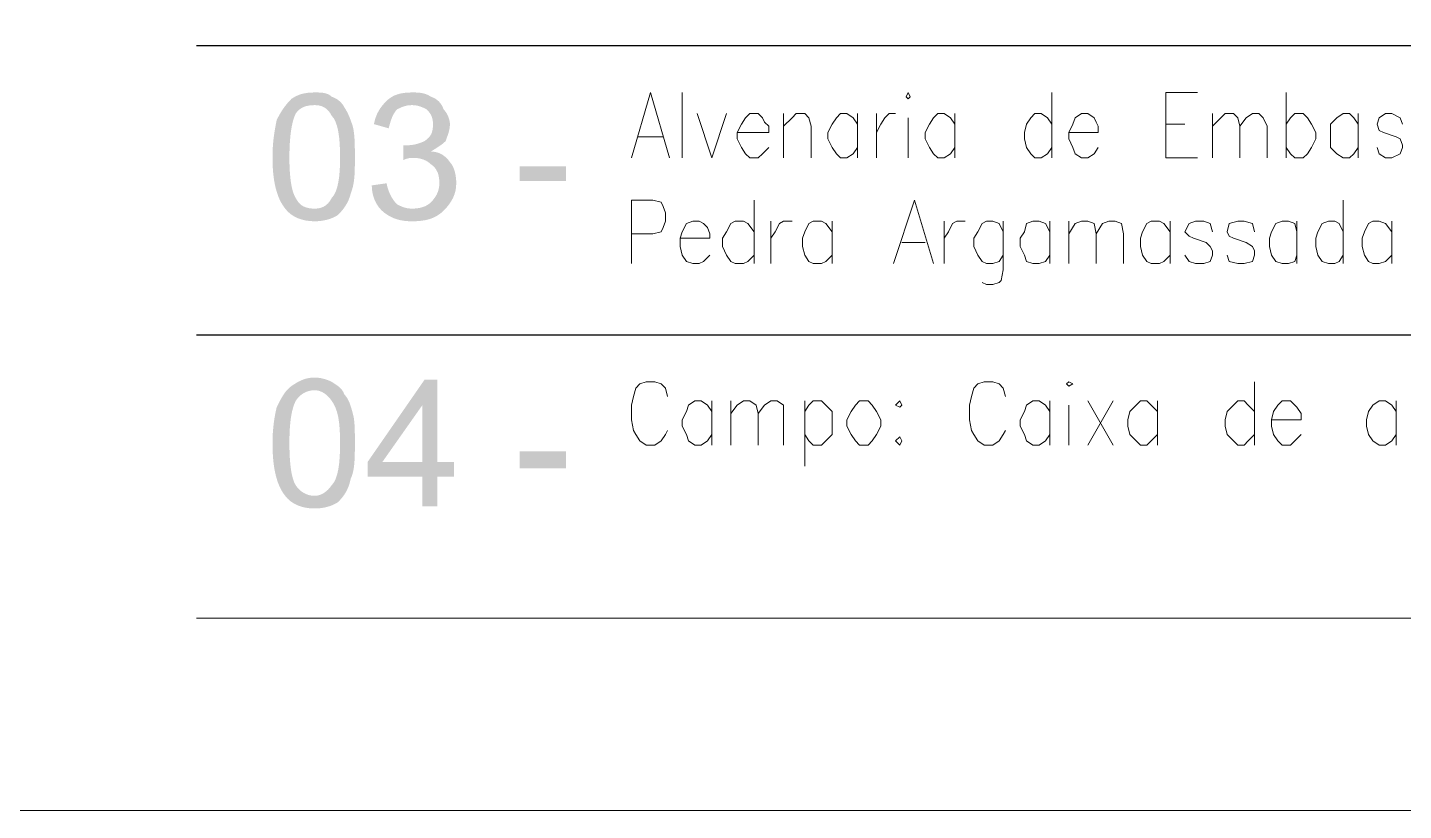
# Model space of a CAD drawing. Header units: millimetres. Extents: x 2928 to 3112, y 1220 to 1280.
# Drawn here: x 3093.924 to 3096.079, y 1247.587 to 1248.814 of the extents above; entities that cross this region are included whole.
import ezdxf

# ---------------------------------------------------------------- set-up
doc = ezdxf.new("R2010")
doc.units = ezdxf.units.MM

msp = doc.modelspace()

# ---------------------------------------------------------------- hatches: boundary and pattern name
at = {"true_color": 0x000007}
h = msp.add_hatch(color=7, dxfattribs=at)
edge = h.paths.add_edge_path()
edge.add_spline(control_points=[(3094.30775, 1248.60949), (3094.30775, 1248.63595), (3094.31106, 1248.65249), (3094.31437, 1248.66903), (3094.31437, 1248.66903), (3094.32098, 1248.68226), (3094.3276, 1248.69219), (3094.33752, 1248.70211), (3094.33752, 1248.70211), (3094.34745, 1248.70873), (3094.35737, 1248.71204), (3094.37391, 1248.71204), (3094.37391, 1248.71204), (3094.38384, 1248.71204), (3094.39376, 1248.71204), (3094.40038, 1248.70542), (3094.40038, 1248.70542), (3094.4103, 1248.70211), (3094.41692, 1248.6955), (3094.42022, 1248.68888), (3094.42022, 1248.68888), (3094.42684, 1248.67896), (3094.43015, 1248.66903), (3094.43346, 1248.65911), (3094.43346, 1248.65911), (3094.43676, 1248.64588), (3094.43676, 1248.62934), (3094.43676, 1248.60949), (3094.43676, 1248.60949), (3094.43676, 1248.58633), (3094.43676, 1248.56979), (3094.43015, 1248.55325), (3094.43015, 1248.55325), (3094.42684, 1248.54002), (3094.42022, 1248.5301), (3094.4103, 1248.52017), (3094.4103, 1248.52017), (3094.40038, 1248.51356), (3094.38714, 1248.51025), (3094.37391, 1248.51025), (3094.37391, 1248.51025), (3094.35406, 1248.51025), (3094.33752, 1248.51687), (3094.3276, 1248.5301), (3094.3276, 1248.5301), (3094.31437, 1248.54664), (3094.30775, 1248.5731), (3094.30775, 1248.60949)], knot_values=[0, 0, 0, 0, 0.0208333, 0.0208333, 0.0208333, 0.0208333, 0.0416667, 0.0416667, 0.0416667, 0.0416667, 0.0625, 0.0625, 0.0625, 0.0625, 0.0833333, 0.0833333, 0.0833333, 0.0833333, 0.1041667, 0.1041667, 0.1041667, 0.1041667, 0.125, 0.125, 0.125, 0.125, 0.1458333, 0.1458333, 0.1458333, 0.1458333, 0.1666667, 0.1666667, 0.1666667, 0.1666667, 0.1875, 0.1875, 0.1875, 0.1875, 0.2083333, 0.2083333, 0.2083333, 0.2083333, 0.2291666, 0.2291666, 0.2291666, 0.2291666, 1, 1, 1, 1], degree=3, periodic=0)
edge = h.paths.add_edge_path()
edge.add_spline(control_points=[(3094.33422, 1248.60949), (3094.33422, 1248.57972), (3094.33752, 1248.55656), (3094.34414, 1248.54664), (3094.34414, 1248.54664), (3094.35076, 1248.53341), (3094.36068, 1248.5301), (3094.37391, 1248.5301), (3094.37391, 1248.5301), (3094.38384, 1248.5301), (3094.39376, 1248.53341), (3094.40038, 1248.54664), (3094.40038, 1248.54664), (3094.4103, 1248.55656), (3094.41361, 1248.57972), (3094.41361, 1248.60949), (3094.41361, 1248.60949), (3094.41361, 1248.64257), (3094.4103, 1248.66572), (3094.40038, 1248.67565), (3094.40038, 1248.67565), (3094.39376, 1248.68888), (3094.38384, 1248.69219), (3094.37391, 1248.69219), (3094.37391, 1248.69219), (3094.36068, 1248.69219), (3094.35076, 1248.68888), (3094.34414, 1248.67896), (3094.34414, 1248.67896), (3094.33752, 1248.66572), (3094.33422, 1248.64257), (3094.33422, 1248.60949)], knot_values=[0, 0, 0, 0, 0.03125, 0.03125, 0.03125, 0.03125, 0.0625, 0.0625, 0.0625, 0.0625, 0.09375, 0.09375, 0.09375, 0.09375, 0.125, 0.125, 0.125, 0.125, 0.15625, 0.15625, 0.15625, 0.15625, 0.1875, 0.1875, 0.1875, 0.1875, 0.21875, 0.21875, 0.21875, 0.21875, 1, 1, 1, 1], degree=3, periodic=0)
edge = h.paths.add_edge_path()
edge.add_line((3094.46323, 1248.56649), (3094.48638, 1248.56979))
edge.add_spline(control_points=[(3094.48638, 1248.56979), (3094.48969, 1248.55325), (3094.49631, 1248.54333), (3094.50292, 1248.53671), (3094.50292, 1248.53671), (3094.50954, 1248.53341), (3094.51616, 1248.5301), (3094.52608, 1248.5301), (3094.52608, 1248.5301), (3094.53931, 1248.5301), (3094.54923, 1248.53341), (3094.55585, 1248.54002), (3094.55585, 1248.54002), (3094.56577, 1248.54995), (3094.56908, 1248.55987), (3094.56908, 1248.56979), (3094.56908, 1248.56979), (3094.56908, 1248.58302), (3094.56577, 1248.59295), (3094.55585, 1248.59956), (3094.55585, 1248.59956), (3094.54923, 1248.60618), (3094.53931, 1248.60949), (3094.52939, 1248.60949), (3094.52939, 1248.60949), (3094.52277, 1248.60949), (3094.51946, 1248.60949), (3094.51285, 1248.60618)], knot_values=[0, 0, 0, 0, 0.0357143, 0.0357143, 0.0357143, 0.0357143, 0.0714286, 0.0714286, 0.0714286, 0.0714286, 0.1071429, 0.1071429, 0.1071429, 0.1071429, 0.1428571, 0.1428571, 0.1428571, 0.1428572, 0.1785714, 0.1785714, 0.1785714, 0.1785714, 0.2142857, 0.2142857, 0.2142857, 0.2142857, 1, 1, 1, 1], degree=3, periodic=0)
edge.add_line((3094.51285, 1248.60618), (3094.51285, 1248.62934))
edge.add_spline(control_points=[(3094.51285, 1248.62934), (3094.51616, 1248.62934), (3094.51616, 1248.62934), (3094.51946, 1248.62934), (3094.51946, 1248.62934), (3094.52939, 1248.62934), (3094.53931, 1248.63264), (3094.54593, 1248.63595), (3094.54593, 1248.63595), (3094.55585, 1248.64257), (3094.55916, 1248.64918), (3094.55916, 1248.66242), (3094.55916, 1248.66242), (3094.55916, 1248.67234), (3094.55585, 1248.67896), (3094.54923, 1248.68557), (3094.54923, 1248.68557), (3094.54262, 1248.68888), (3094.536, 1248.69219), (3094.52608, 1248.69219), (3094.52608, 1248.69219), (3094.51616, 1248.69219), (3094.50954, 1248.68888), (3094.50292, 1248.68557), (3094.50292, 1248.68557), (3094.49631, 1248.67896), (3094.493, 1248.66903), (3094.48969, 1248.6558)], knot_values=[0, 0, 0, 0, 0.0357143, 0.0357143, 0.0357143, 0.0357143, 0.0714286, 0.0714286, 0.0714286, 0.0714286, 0.1071429, 0.1071429, 0.1071429, 0.1071429, 0.1428571, 0.1428571, 0.1428571, 0.1428572, 0.1785714, 0.1785714, 0.1785714, 0.1785714, 0.2142857, 0.2142857, 0.2142857, 0.2142857, 1, 1, 1, 1], degree=3, periodic=0)
edge.add_line((3094.48969, 1248.6558), (3094.46654, 1248.66242))
edge.add_spline(control_points=[(3094.46654, 1248.66242), (3094.46984, 1248.67896), (3094.47646, 1248.68888), (3094.48638, 1248.6988), (3094.48638, 1248.6988), (3094.49631, 1248.70873), (3094.50954, 1248.71204), (3094.52608, 1248.71204), (3094.52608, 1248.71204), (3094.536, 1248.71204), (3094.54593, 1248.71204), (3094.55585, 1248.70542), (3094.55585, 1248.70542), (3094.56577, 1248.70211), (3094.57239, 1248.6955), (3094.5757, 1248.68557), (3094.5757, 1248.68557), (3094.58231, 1248.67896), (3094.58562, 1248.66903), (3094.58562, 1248.66242), (3094.58562, 1248.66242), (3094.58562, 1248.65249), (3094.58231, 1248.64588), (3094.57901, 1248.63595), (3094.57901, 1248.63595), (3094.57239, 1248.62934), (3094.56577, 1248.62603), (3094.55585, 1248.61941), (3094.55585, 1248.61941), (3094.56908, 1248.61941), (3094.57901, 1248.6128), (3094.58562, 1248.60287), (3094.58562, 1248.60287), (3094.59224, 1248.59626), (3094.59555, 1248.58302), (3094.59555, 1248.56979), (3094.59555, 1248.56979), (3094.59555, 1248.55325), (3094.58893, 1248.54002), (3094.5757, 1248.52679), (3094.5757, 1248.52679), (3094.56247, 1248.51356), (3094.54593, 1248.51025), (3094.52608, 1248.51025), (3094.52608, 1248.51025), (3094.50954, 1248.51025), (3094.49631, 1248.51356), (3094.48308, 1248.52348), (3094.48308, 1248.52348), (3094.46984, 1248.53341), (3094.46323, 1248.54995), (3094.46323, 1248.56649)], knot_values=[0, 0, 0, 0, 0.0192308, 0.0192308, 0.0192308, 0.0192308, 0.0384615, 0.0384615, 0.0384615, 0.0384615, 0.0576923, 0.0576923, 0.0576923, 0.0576923, 0.0769231, 0.0769231, 0.0769231, 0.0769231, 0.0961538, 0.0961538, 0.0961538, 0.0961538, 0.1153846, 0.1153846, 0.1153846, 0.1153846, 0.1346154, 0.1346154, 0.1346154, 0.1346154, 0.1538462, 0.1538462, 0.1538462, 0.1538462, 0.1730769, 0.1730769, 0.1730769, 0.1730769, 0.1923077, 0.1923077, 0.1923077, 0.1923077, 0.2115385, 0.2115385, 0.2115385, 0.2115385, 0.2307692, 0.2307692, 0.2307692, 0.2307692, 1, 1, 1, 1], degree=3, periodic=0)
h.paths.add_polyline_path([(3094.69479, 1248.5731), (3094.69479, 1248.59626), (3094.76756, 1248.59626), (3094.76756, 1248.5731)])
h = msp.add_hatch(color=7, dxfattribs=at)
edge = h.paths.add_edge_path()
edge.add_spline(control_points=[(3094.30775, 1248.16291), (3094.30775, 1248.18607), (3094.31106, 1248.20592), (3094.31437, 1248.21915), (3094.31437, 1248.21915), (3094.32098, 1248.23238), (3094.3276, 1248.24561), (3094.33752, 1248.25223), (3094.33752, 1248.25223), (3094.34745, 1248.25884), (3094.35737, 1248.26546), (3094.37391, 1248.26546), (3094.37391, 1248.26546), (3094.38384, 1248.26546), (3094.39376, 1248.26215), (3094.40038, 1248.25884), (3094.40038, 1248.25884), (3094.4103, 1248.25223), (3094.41692, 1248.24892), (3094.42022, 1248.239), (3094.42022, 1248.239), (3094.42684, 1248.23238), (3094.43015, 1248.22246), (3094.43346, 1248.20922), (3094.43346, 1248.20922), (3094.43676, 1248.1993), (3094.43676, 1248.18276), (3094.43676, 1248.16291), (3094.43676, 1248.16291), (3094.43676, 1248.13976), (3094.43676, 1248.11991), (3094.43015, 1248.10668), (3094.43015, 1248.10668), (3094.42684, 1248.09014), (3094.42022, 1248.08021), (3094.4103, 1248.07029), (3094.4103, 1248.07029), (3094.40038, 1248.06367), (3094.38714, 1248.06036), (3094.37391, 1248.06036), (3094.37391, 1248.06036), (3094.35406, 1248.06036), (3094.33752, 1248.06698), (3094.3276, 1248.08021), (3094.3276, 1248.08021), (3094.31437, 1248.09675), (3094.30775, 1248.12322), (3094.30775, 1248.16291)], knot_values=[0, 0, 0, 0, 0.0208333, 0.0208333, 0.0208333, 0.0208333, 0.0416667, 0.0416667, 0.0416667, 0.0416667, 0.0625, 0.0625, 0.0625, 0.0625, 0.0833333, 0.0833333, 0.0833333, 0.0833333, 0.1041667, 0.1041667, 0.1041667, 0.1041667, 0.125, 0.125, 0.125, 0.125, 0.1458333, 0.1458333, 0.1458333, 0.1458333, 0.1666667, 0.1666667, 0.1666667, 0.1666667, 0.1875, 0.1875, 0.1875, 0.1875, 0.2083333, 0.2083333, 0.2083333, 0.2083333, 0.2291666, 0.2291666, 0.2291666, 0.2291666, 1, 1, 1, 1], degree=3, periodic=0)
edge = h.paths.add_edge_path()
edge.add_spline(control_points=[(3094.33422, 1248.16291), (3094.33422, 1248.12983), (3094.33752, 1248.10668), (3094.34414, 1248.09675), (3094.34414, 1248.09675), (3094.35076, 1248.08683), (3094.36068, 1248.08021), (3094.37391, 1248.08021), (3094.37391, 1248.08021), (3094.38384, 1248.08021), (3094.39376, 1248.08683), (3094.40038, 1248.09675), (3094.40038, 1248.09675), (3094.4103, 1248.10668), (3094.41361, 1248.12983), (3094.41361, 1248.16291), (3094.41361, 1248.16291), (3094.41361, 1248.19599), (3094.4103, 1248.21584), (3094.40038, 1248.22907), (3094.40038, 1248.22907), (3094.39376, 1248.239), (3094.38384, 1248.24561), (3094.37391, 1248.24561), (3094.37391, 1248.24561), (3094.36068, 1248.24561), (3094.35076, 1248.239), (3094.34414, 1248.22907), (3094.34414, 1248.22907), (3094.33752, 1248.21584), (3094.33422, 1248.19599), (3094.33422, 1248.16291)], knot_values=[0, 0, 0, 0, 0.03125, 0.03125, 0.03125, 0.03125, 0.0625, 0.0625, 0.0625, 0.0625, 0.09375, 0.09375, 0.09375, 0.09375, 0.125, 0.125, 0.125, 0.125, 0.15625, 0.15625, 0.15625, 0.15625, 0.1875, 0.1875, 0.1875, 0.1875, 0.21875, 0.21875, 0.21875, 0.21875, 1, 1, 1, 1], degree=3, periodic=0)
h.paths.add_polyline_path([(3094.54262, 1248.06367), (3094.54262, 1248.10998), (3094.45661, 1248.10998), (3094.45661, 1248.13314), (3094.54593, 1248.26215), (3094.56577, 1248.26215), (3094.56577, 1248.13314), (3094.59224, 1248.13314), (3094.59224, 1248.10998), (3094.56577, 1248.10998), (3094.56577, 1248.06367)])
h.paths.add_polyline_path([(3094.54262, 1248.13314), (3094.54262, 1248.22246), (3094.47977, 1248.13314)])
h.paths.add_polyline_path([(3094.69479, 1248.12322), (3094.69479, 1248.14968), (3094.76756, 1248.14968), (3094.76756, 1248.12322)])

# ---------------------------------------------------------------- linework, layer by layer
at = {"color": 7, "linetype": 'Continuous', "lineweight": 9, "true_color": 0x000007}
for points in [[(3100.02063, 1247.58732), (3100.40766, 1247.58732), (3100.40766, 1257.283), (3092.40897, 1257.283), (3092.40897, 1247.58732), (3097.60911, 1247.58732)], [(3094.87011, 1248.60949), (3094.89988, 1248.71204), (3094.92965, 1248.60949)], [(3094.9495, 1248.71204), (3094.9495, 1248.60949), (3094.9495, 1248.60949)], [(3095.5284, 1248.71204), (3095.5284, 1248.60949), (3095.5284, 1248.60949)], [(3095.70703, 1248.60949), (3095.70703, 1248.71204), (3095.75665, 1248.71204)], [(3095.89558, 1248.71204), (3095.89558, 1248.60949), (3095.89558, 1248.60949)], [(3094.97266, 1248.67896), (3094.99581, 1248.60949), (3095.01897, 1248.67896)], [(3095.03551, 1248.64918), (3095.08513, 1248.64918), (3095.08513, 1248.65911), (3095.07851, 1248.66572), (3095.0752, 1248.67234), (3095.06859, 1248.67896), (3095.05536, 1248.67896), (3095.04874, 1248.67234), (3095.04212, 1248.66242), (3095.03551, 1248.64918), (3095.03551, 1248.63926), (3095.04212, 1248.62603), (3095.04874, 1248.6161), (3095.05536, 1248.60949), (3095.06859, 1248.60949), (3095.0752, 1248.6161), (3095.08513, 1248.62603)], [(3095.10828, 1248.67896), (3095.10828, 1248.60949), (3095.10828, 1248.60949)], [(3095.10828, 1248.65911), (3095.12151, 1248.67234), (3095.12813, 1248.67896), (3095.14136, 1248.67896), (3095.14798, 1248.67234), (3095.15129, 1248.65911), (3095.15129, 1248.60949)], [(3095.22406, 1248.66242), (3095.21745, 1248.67234), (3095.20752, 1248.67896), (3095.1976, 1248.67896), (3095.19098, 1248.67234), (3095.18437, 1248.66242), (3095.17775, 1248.64918), (3095.17775, 1248.63926), (3095.18437, 1248.62603), (3095.19098, 1248.6161), (3095.1976, 1248.60949), (3095.20752, 1248.60949), (3095.21745, 1248.6161), (3095.22406, 1248.62603)], [(3095.22406, 1248.67896), (3095.22406, 1248.60949), (3095.22406, 1248.60949)], [(3095.25383, 1248.67896), (3095.25383, 1248.60949), (3095.25383, 1248.60949)], [(3095.25383, 1248.64918), (3095.26045, 1248.66242), (3095.26707, 1248.67234), (3095.27368, 1248.67896), (3095.28361, 1248.67896)], [(3095.30345, 1248.67234), (3095.30345, 1248.60949), (3095.30345, 1248.60949)], [(3095.37623, 1248.66242), (3095.36961, 1248.67234), (3095.35969, 1248.67896), (3095.34977, 1248.67896), (3095.34315, 1248.67234), (3095.33653, 1248.66242), (3095.32992, 1248.64918), (3095.32992, 1248.63926), (3095.33653, 1248.62603), (3095.34315, 1248.6161), (3095.34977, 1248.60949), (3095.35969, 1248.60949), (3095.36961, 1248.6161), (3095.37623, 1248.62603)], [(3095.37623, 1248.67896), (3095.37623, 1248.60949), (3095.37623, 1248.60949)], [(3095.5284, 1248.66242), (3095.52178, 1248.67234), (3095.51186, 1248.67896), (3095.50193, 1248.67896), (3095.49532, 1248.67234), (3095.4887, 1248.66242), (3095.48539, 1248.64918), (3095.48539, 1248.63926), (3095.4887, 1248.62603), (3095.49532, 1248.6161), (3095.50193, 1248.60949), (3095.51186, 1248.60949), (3095.52178, 1248.6161), (3095.5284, 1248.62603)], [(3095.55486, 1248.64918), (3095.60117, 1248.64918), (3095.60117, 1248.65911), (3095.59786, 1248.66572), (3095.59456, 1248.67234), (3095.58463, 1248.67896), (3095.57471, 1248.67896), (3095.56478, 1248.67234), (3095.56148, 1248.66242), (3095.55486, 1248.64918), (3095.55486, 1248.63926), (3095.56148, 1248.62603), (3095.56478, 1248.6161), (3095.57471, 1248.60949), (3095.58463, 1248.60949), (3095.59456, 1248.6161), (3095.60117, 1248.62603)], [(3095.7798, 1248.67896), (3095.7798, 1248.60949), (3095.7798, 1248.60949)], [(3095.7798, 1248.65911), (3095.79303, 1248.67234), (3095.79965, 1248.67896), (3095.81288, 1248.67896), (3095.8195, 1248.67234), (3095.82281, 1248.65911), (3095.82281, 1248.60949)], [(3095.82281, 1248.65911), (3095.83273, 1248.67234), (3095.84265, 1248.67896), (3095.85258, 1248.67896), (3095.85919, 1248.67234), (3095.86581, 1248.65911), (3095.86581, 1248.60949)], [(3095.89558, 1248.66242), (3095.9022, 1248.67234), (3095.90881, 1248.67896), (3095.92205, 1248.67896), (3095.92866, 1248.67234), (3095.93528, 1248.66242), (3095.94189, 1248.64918), (3095.94189, 1248.63926), (3095.93528, 1248.62603), (3095.92866, 1248.6161), (3095.92205, 1248.60949), (3095.90881, 1248.60949), (3095.9022, 1248.6161), (3095.89558, 1248.62603)], [(3096.00805, 1248.66242), (3096.00144, 1248.67234), (3095.99482, 1248.67896), (3095.9849, 1248.67896), (3095.97497, 1248.67234), (3095.96505, 1248.66242), (3095.96505, 1248.64918), (3095.96505, 1248.63926), (3095.96505, 1248.62603), (3095.97497, 1248.6161), (3095.9849, 1248.60949), (3095.99482, 1248.60949), (3096.00144, 1248.6161), (3096.00805, 1248.62603)], [(3096.00805, 1248.67896), (3096.00805, 1248.60949), (3096.00805, 1248.60949)], [(3096.07752, 1248.66242), (3096.07421, 1248.67234), (3096.06098, 1248.67896), (3096.05106, 1248.67896), (3096.04113, 1248.67234), (3096.03782, 1248.66242), (3096.04113, 1248.65249), (3096.04775, 1248.64918), (3096.0676, 1248.64257), (3096.07421, 1248.63926), (3096.07752, 1248.62934), (3096.07752, 1248.62603), (3096.07421, 1248.6161), (3096.06098, 1248.60949), (3096.05106, 1248.60949), (3096.04113, 1248.6161), (3096.03782, 1248.62603)], [(3095.70703, 1248.66242), (3095.7368, 1248.66242), (3095.7368, 1248.66242)], [(3094.88003, 1248.64257), (3094.91973, 1248.64257), (3094.91973, 1248.64257)], [(3095.70703, 1248.60949), (3095.75665, 1248.60949), (3095.75665, 1248.60949)], [(3094.87011, 1248.44409), (3094.87011, 1248.54333), (3094.90319, 1248.54333), (3094.91642, 1248.54002), (3094.91973, 1248.53341), (3094.92304, 1248.52348), (3094.92304, 1248.51025), (3094.91973, 1248.50033), (3094.91642, 1248.49371), (3094.90319, 1248.4904), (3094.87011, 1248.4904)], [(3095.06197, 1248.54333), (3095.06197, 1248.44409), (3095.06197, 1248.44409)], [(3095.2803, 1248.44409), (3095.31338, 1248.54333), (3095.34315, 1248.44409)], [(3095.9849, 1248.54333), (3095.9849, 1248.44409), (3095.9849, 1248.44409)], [(3094.94619, 1248.48379), (3094.9925, 1248.48379), (3094.9925, 1248.4904), (3094.9892, 1248.50033), (3094.98258, 1248.50694), (3094.97596, 1248.51025), (3094.96604, 1248.51025), (3094.95612, 1248.50694), (3094.9495, 1248.49371), (3094.94619, 1248.48379), (3094.94619, 1248.47055), (3094.9495, 1248.45732), (3094.95612, 1248.4474), (3094.96604, 1248.44409), (3094.97596, 1248.44409), (3094.98258, 1248.4474), (3094.9925, 1248.45732)], [(3095.06197, 1248.49371), (3095.05205, 1248.50694), (3095.04543, 1248.51025), (3095.0322, 1248.51025), (3095.02558, 1248.50694), (3095.01897, 1248.49371), (3095.01235, 1248.48379), (3095.01235, 1248.47055), (3095.01897, 1248.45732), (3095.02558, 1248.4474), (3095.0322, 1248.44409), (3095.04543, 1248.44409), (3095.05205, 1248.4474), (3095.06197, 1248.45732)], [(3095.08843, 1248.51025), (3095.08843, 1248.44409), (3095.08843, 1248.44409)], [(3095.08843, 1248.48379), (3095.09505, 1248.49371), (3095.10167, 1248.50694), (3095.10828, 1248.51025), (3095.12151, 1248.51025)], [(3095.18437, 1248.49371), (3095.17444, 1248.50694), (3095.16783, 1248.51025), (3095.15459, 1248.51025), (3095.14798, 1248.50694), (3095.14136, 1248.49371), (3095.13805, 1248.48379), (3095.13805, 1248.47055), (3095.14136, 1248.45732), (3095.14798, 1248.4474), (3095.15459, 1248.44409), (3095.16783, 1248.44409), (3095.17444, 1248.4474), (3095.18437, 1248.45732)], [(3095.18437, 1248.51025), (3095.18437, 1248.44409), (3095.18437, 1248.44409)], [(3095.35969, 1248.51025), (3095.35969, 1248.44409), (3095.35969, 1248.44409)], [(3095.35969, 1248.48379), (3095.36631, 1248.49371), (3095.37292, 1248.50694), (3095.37954, 1248.51025), (3095.39277, 1248.51025)], [(3095.45231, 1248.49371), (3095.4457, 1248.50694), (3095.43577, 1248.51025), (3095.42585, 1248.51025), (3095.41923, 1248.50694), (3095.41262, 1248.49371), (3095.406, 1248.48379), (3095.406, 1248.47055), (3095.41262, 1248.45732), (3095.41923, 1248.4474), (3095.42585, 1248.44409), (3095.43577, 1248.44409), (3095.4457, 1248.4474), (3095.45231, 1248.45732)], [(3095.45231, 1248.51025), (3095.45231, 1248.43417), (3095.449, 1248.41763), (3095.4457, 1248.41432), (3095.43577, 1248.41101), (3095.42585, 1248.41101), (3095.41923, 1248.41432)], [(3095.52509, 1248.49371), (3095.51847, 1248.50694), (3095.50855, 1248.51025), (3095.49862, 1248.51025), (3095.4887, 1248.50694), (3095.48539, 1248.49371), (3095.47878, 1248.48379), (3095.47878, 1248.47055), (3095.48539, 1248.45732), (3095.4887, 1248.4474), (3095.49862, 1248.44409), (3095.50855, 1248.44409), (3095.51847, 1248.4474), (3095.52509, 1248.45732)], [(3095.52509, 1248.51025), (3095.52509, 1248.44409), (3095.52509, 1248.44409)], [(3095.55486, 1248.51025), (3095.55486, 1248.44409), (3095.55486, 1248.44409)], [(3095.55486, 1248.4904), (3095.56478, 1248.50694), (3095.57471, 1248.51025), (3095.58463, 1248.51025), (3095.59456, 1248.50694), (3095.59786, 1248.4904), (3095.59786, 1248.44409)], [(3095.59786, 1248.4904), (3095.60779, 1248.50694), (3095.61771, 1248.51025), (3095.62764, 1248.51025), (3095.63756, 1248.50694), (3095.64087, 1248.4904), (3095.64087, 1248.44409)], [(3095.71364, 1248.49371), (3095.70372, 1248.50694), (3095.6971, 1248.51025), (3095.68387, 1248.51025), (3095.67725, 1248.50694), (3095.67064, 1248.49371), (3095.66733, 1248.48379), (3095.66733, 1248.47055), (3095.67064, 1248.45732), (3095.67725, 1248.4474), (3095.68387, 1248.44409), (3095.6971, 1248.44409), (3095.70372, 1248.4474), (3095.71364, 1248.45732)], [(3095.71364, 1248.51025), (3095.71364, 1248.44409), (3095.71364, 1248.44409)], [(3095.7798, 1248.49371), (3095.77649, 1248.50694), (3095.76657, 1248.51025), (3095.75334, 1248.51025), (3095.74341, 1248.50694), (3095.7368, 1248.49371), (3095.74341, 1248.48709), (3095.75003, 1248.48379), (3095.76988, 1248.47717), (3095.77649, 1248.47055), (3095.7798, 1248.46394), (3095.7798, 1248.45732), (3095.77649, 1248.4474), (3095.76657, 1248.44409), (3095.75334, 1248.44409), (3095.74341, 1248.4474), (3095.7368, 1248.45732)], [(3095.84596, 1248.49371), (3095.84265, 1248.50694), (3095.82942, 1248.51025), (3095.8195, 1248.51025), (3095.80627, 1248.50694), (3095.80296, 1248.49371), (3095.80627, 1248.48709), (3095.81288, 1248.48379), (3095.83273, 1248.47717), (3095.84265, 1248.47055), (3095.84596, 1248.46394), (3095.84596, 1248.45732), (3095.84265, 1248.4474), (3095.82942, 1248.44409), (3095.8195, 1248.44409), (3095.80627, 1248.4474), (3095.80296, 1248.45732)], [(3095.91212, 1248.49371), (3095.90881, 1248.50694), (3095.89889, 1248.51025), (3095.88897, 1248.51025), (3095.87904, 1248.50694), (3095.87243, 1248.49371), (3095.86912, 1248.48379), (3095.86912, 1248.47055), (3095.87243, 1248.45732), (3095.87904, 1248.4474), (3095.88897, 1248.44409), (3095.89889, 1248.44409), (3095.90881, 1248.4474), (3095.91212, 1248.45732)], [(3095.91212, 1248.51025), (3095.91212, 1248.44409), (3095.91212, 1248.44409)], [(3095.9849, 1248.49371), (3095.97828, 1248.50694), (3095.97166, 1248.51025), (3095.96174, 1248.51025), (3095.95182, 1248.50694), (3095.9452, 1248.49371), (3095.94189, 1248.48379), (3095.94189, 1248.47055), (3095.9452, 1248.45732), (3095.95182, 1248.4474), (3095.96174, 1248.44409), (3095.97166, 1248.44409), (3095.97828, 1248.4474), (3095.9849, 1248.45732)], [(3096.06098, 1248.49371), (3096.05106, 1248.50694), (3096.04113, 1248.51025), (3096.03121, 1248.51025), (3096.02459, 1248.50694), (3096.01798, 1248.49371), (3096.01467, 1248.48379), (3096.01467, 1248.47055), (3096.01798, 1248.45732), (3096.02459, 1248.4474), (3096.03121, 1248.44409), (3096.04113, 1248.44409), (3096.05106, 1248.4474), (3096.06098, 1248.45732)], [(3096.06098, 1248.51025), (3096.06098, 1248.44409), (3096.06098, 1248.44409)], [(3095.29353, 1248.47717), (3095.32992, 1248.47717), (3095.32992, 1248.47717)], [(3094.92634, 1248.23569), (3094.92304, 1248.24892), (3094.91642, 1248.25554), (3094.9065, 1248.25884), (3094.89326, 1248.25884), (3094.88334, 1248.25554), (3094.87672, 1248.24892), (3094.87342, 1248.23569), (3094.87011, 1248.22246), (3094.87011, 1248.1993), (3094.87342, 1248.18276), (3094.87672, 1248.17614), (3094.88334, 1248.16622), (3094.89326, 1248.1596), (3094.9065, 1248.1596), (3094.91642, 1248.16622), (3094.92304, 1248.17614), (3094.92634, 1248.18276)], [(3095.45562, 1248.23569), (3095.45231, 1248.24892), (3095.4457, 1248.25554), (3095.43577, 1248.25884), (3095.42254, 1248.25884), (3095.41262, 1248.25554), (3095.406, 1248.24892), (3095.40269, 1248.23569), (3095.39938, 1248.22246), (3095.39938, 1248.1993), (3095.40269, 1248.18276), (3095.406, 1248.17614), (3095.41262, 1248.16622), (3095.42254, 1248.1596), (3095.43577, 1248.1596), (3095.4457, 1248.16622), (3095.45231, 1248.17614), (3095.45562, 1248.18276)], [(3095.84596, 1248.25884), (3095.84596, 1248.1596), (3095.84596, 1248.1596)], [(3094.99581, 1248.21253), (3094.9892, 1248.22246), (3094.97927, 1248.22907), (3094.96935, 1248.22907), (3094.95942, 1248.22246), (3094.95612, 1248.21253), (3094.9495, 1248.1993), (3094.9495, 1248.18938), (3094.95612, 1248.17614), (3094.95942, 1248.16622), (3094.96935, 1248.1596), (3094.97927, 1248.1596), (3094.9892, 1248.16622), (3094.99581, 1248.17614)], [(3094.99581, 1248.22907), (3094.99581, 1248.1596), (3094.99581, 1248.1596)], [(3095.02558, 1248.22907), (3095.02558, 1248.1596), (3095.02558, 1248.1596)], [(3095.02558, 1248.20922), (3095.03551, 1248.22246), (3095.04543, 1248.22907), (3095.05536, 1248.22907), (3095.06528, 1248.22246), (3095.06859, 1248.20922), (3095.06859, 1248.1596)], [(3095.06859, 1248.20922), (3095.07851, 1248.22246), (3095.08843, 1248.22907), (3095.09836, 1248.22907), (3095.10828, 1248.22246), (3095.10828, 1248.20922), (3095.10828, 1248.1596)], [(3095.14136, 1248.22907), (3095.14136, 1248.12652), (3095.14136, 1248.12652)], [(3095.14136, 1248.21253), (3095.14798, 1248.22246), (3095.15459, 1248.22907), (3095.16783, 1248.22907), (3095.17444, 1248.22246), (3095.18437, 1248.21253), (3095.18437, 1248.1993), (3095.18437, 1248.18938), (3095.18437, 1248.17614), (3095.17444, 1248.16622), (3095.16783, 1248.1596), (3095.15459, 1248.1596), (3095.14798, 1248.16622), (3095.14136, 1248.17614)], [(3095.52509, 1248.21253), (3095.51847, 1248.22246), (3095.50855, 1248.22907), (3095.49862, 1248.22907), (3095.4887, 1248.22246), (3095.48539, 1248.21253), (3095.47878, 1248.1993), (3095.47878, 1248.18938), (3095.48539, 1248.17614), (3095.4887, 1248.16622), (3095.49862, 1248.1596), (3095.50855, 1248.1596), (3095.51847, 1248.16622), (3095.52509, 1248.17614)], [(3095.52509, 1248.22907), (3095.52509, 1248.1596), (3095.52509, 1248.1596)], [(3095.55486, 1248.22246), (3095.55486, 1248.1596), (3095.55486, 1248.1596)], [(3095.58463, 1248.22907), (3095.62433, 1248.1596), (3095.62433, 1248.1596)], [(3095.62433, 1248.22907), (3095.58463, 1248.1596), (3095.58463, 1248.1596)], [(3095.69379, 1248.21253), (3095.68387, 1248.22246), (3095.67725, 1248.22907), (3095.66733, 1248.22907), (3095.66071, 1248.22246), (3095.65079, 1248.21253), (3095.64748, 1248.1993), (3095.64748, 1248.18938), (3095.65079, 1248.17614), (3095.66071, 1248.16622), (3095.66733, 1248.1596), (3095.67725, 1248.1596), (3095.68387, 1248.16622), (3095.69379, 1248.17614)], [(3095.69379, 1248.22907), (3095.69379, 1248.1596), (3095.69379, 1248.1596)], [(3095.84596, 1248.21253), (3095.83604, 1248.22246), (3095.82942, 1248.22907), (3095.8195, 1248.22907), (3095.81288, 1248.22246), (3095.80296, 1248.21253), (3095.79965, 1248.1993), (3095.79965, 1248.18938), (3095.80296, 1248.17614), (3095.81288, 1248.16622), (3095.8195, 1248.1596), (3095.82942, 1248.1596), (3095.83604, 1248.16622), (3095.84596, 1248.17614)], [(3095.87243, 1248.1993), (3095.91874, 1248.1993), (3095.91874, 1248.20922), (3095.91212, 1248.21915), (3095.90881, 1248.22246), (3095.9022, 1248.22907), (3095.88897, 1248.22907), (3095.88235, 1248.22246), (3095.87573, 1248.21253), (3095.87243, 1248.1993), (3095.87243, 1248.18938), (3095.87573, 1248.17614), (3095.88235, 1248.16622), (3095.88897, 1248.1596), (3095.9022, 1248.1596), (3095.90881, 1248.16622), (3095.91874, 1248.17614)], [(3096.0676, 1248.21253), (3096.06098, 1248.22246), (3096.05106, 1248.22907), (3096.04113, 1248.22907), (3096.03121, 1248.22246), (3096.02459, 1248.21253), (3096.02128, 1248.1993), (3096.02128, 1248.18938), (3096.02459, 1248.17614), (3096.03121, 1248.16622), (3096.04113, 1248.1596), (3096.05106, 1248.1596), (3096.06098, 1248.16622), (3096.0676, 1248.17614)], [(3096.0676, 1248.22907), (3096.0676, 1248.1596), (3096.0676, 1248.1596)], [(3098.27732, 1247.88835), (3094.18867, 1247.88835), (3094.18867, 1247.88835)]]:
    msp.add_lwpolyline(points, dxfattribs=at)
at = {"color": 253, "linetype": 'Continuous', "lineweight": -2, "true_color": 0x9a9a9a}
for points in [[(3098.27732, 1248.78481), (3094.18867, 1248.78481), (3094.18867, 1248.78481)], [(3098.27732, 1248.33162), (3094.18867, 1248.33162), (3094.18867, 1248.33162)]]:
    msp.add_lwpolyline(points, dxfattribs=at)
at = {"color": 7, "linetype": 'Continuous', "lineweight": 9, "true_color": 0x000007}
for points in [[(3095.30015, 1248.70542), (3095.30345, 1248.70211), (3095.30676, 1248.70542), (3095.30345, 1248.71204)], [(3095.55155, 1248.25554), (3095.55486, 1248.25223), (3095.56148, 1248.25554), (3095.55486, 1248.25884)], [(3095.22737, 1248.22907), (3095.22075, 1248.22246), (3095.21414, 1248.21253), (3095.20752, 1248.1993), (3095.20752, 1248.18938), (3095.21414, 1248.17614), (3095.22075, 1248.16622), (3095.22737, 1248.1596), (3095.2406, 1248.1596), (3095.24722, 1248.16622), (3095.25383, 1248.17614), (3095.26045, 1248.18938), (3095.26045, 1248.1993), (3095.25383, 1248.21253), (3095.24722, 1248.22246), (3095.2406, 1248.22907)], [(3095.29022, 1248.22907), (3095.28361, 1248.22246), (3095.29022, 1248.21915), (3095.29353, 1248.22246)], [(3095.29022, 1248.17284), (3095.28361, 1248.16622), (3095.29022, 1248.1596), (3095.29353, 1248.16622)]]:
    msp.add_lwpolyline(points, close=True, dxfattribs=at)

doc.saveas('drawing.dxf')
